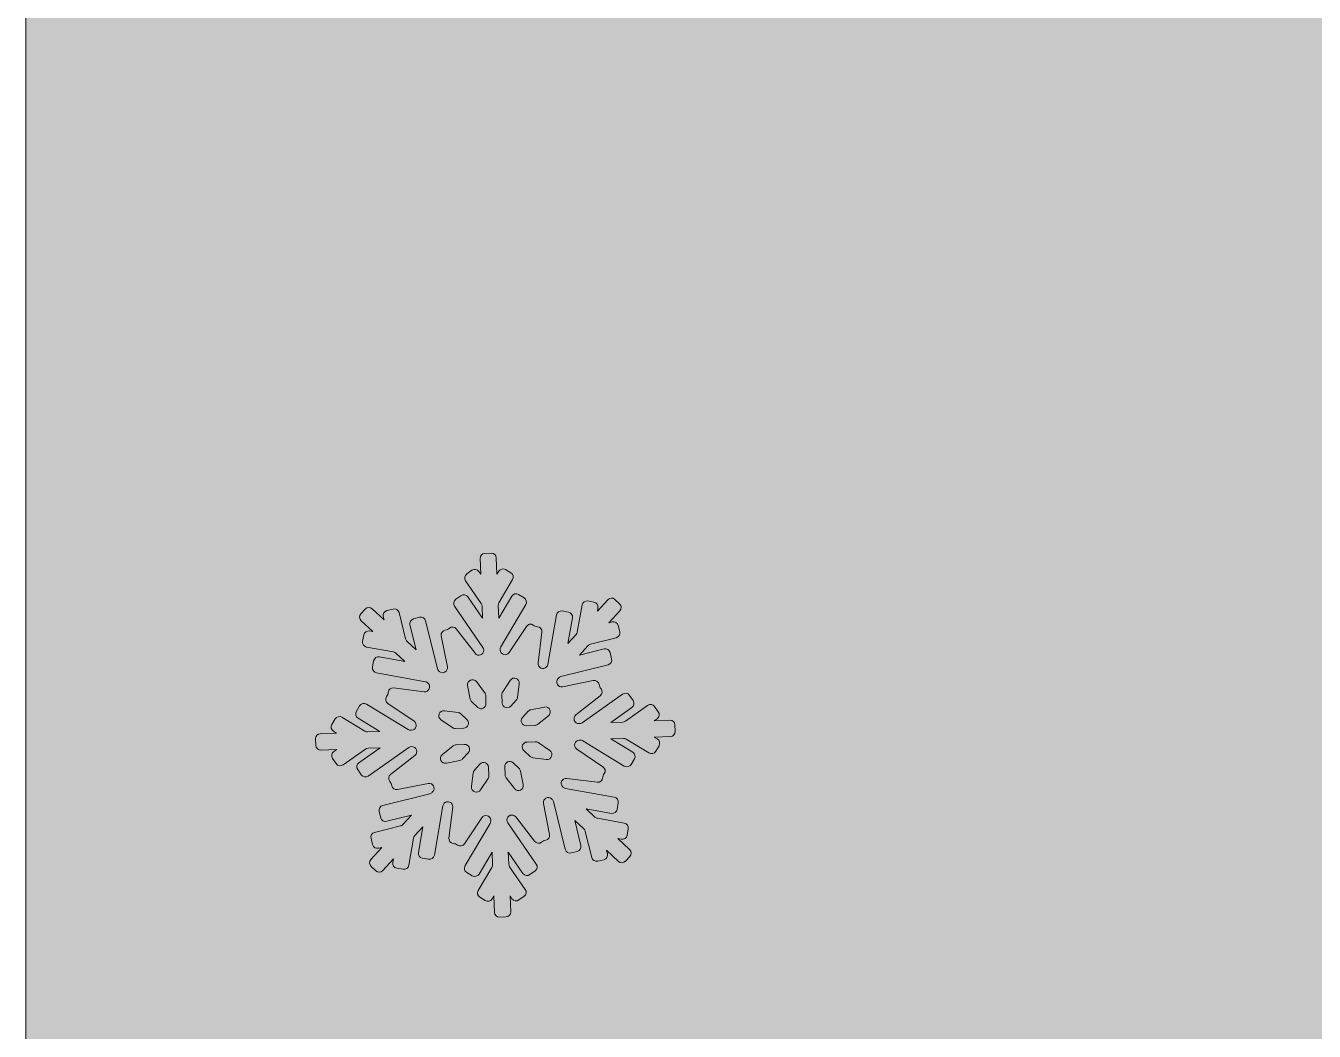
# Model space of a CAD drawing. Header units: millimetres. Extents: x 19 to 172, y -116 to -18.
# Drawn here: x 103.05 to 120.17, y -88.84 to -75.48 of the extents above; entities that cross this region are included whole.
import ezdxf

# ---------------------------------------------------------------- set-up
doc = ezdxf.new("R2010")
doc.units = ezdxf.units.MM
doc.header["$MEASUREMENT"] = 0
doc.layers.add('engraving', color=7, linetype='Continuous')
doc.layers.add('Layer 1', color=7, linetype='Continuous')

msp = doc.modelspace()

# ---------------------------------------------------------------- hatches: boundary and pattern name
at = {"layer": 'Layer 1'}
h = msp.add_hatch(color=2, dxfattribs=at)
h.dxf.hatch_style = 2
edge = h.paths.add_edge_path()
edge.add_spline(control_points=[(171.536, -51.744), (171.536, -51.744), (171.536, -30.396), (171.536, -30.396), (171.536, -30.396), (145.254, -30.396), (145.254, -30.396), (144.457, -29.628), (143.405, -29.124), (142.239, -29.035), (143.744, -27.92), (144.723, -26.137), (144.723, -24.12), (144.723, -20.74), (141.983, -17.999), (138.603, -17.999), (135.222, -17.999), (132.482, -20.74), (132.482, -24.12), (132.482, -26.137), (133.462, -27.92), (134.967, -29.035), (133.8, -29.124), (132.748, -29.628), (131.951, -30.396), (131.951, -30.396), (103.051, -30.396), (103.051, -30.396), (103.051, -30.396), (103.051, -115.545), (103.051, -115.545), (103.051, -115.545), (131.211, -115.545), (131.211, -115.545), (131.211, -115.545), (131.211, -87.872), (131.211, -87.872), (131.211, -87.872), (168.981, -87.872), (168.981, -87.872), (168.981, -87.872), (168.981, -66.463), (168.981, -66.463), (168.981, -66.463), (131.211, -66.463), (131.211, -66.463), (131.211, -66.463), (131.211, -51.744), (131.211, -51.744), (131.211, -51.744), (171.536, -51.744), (171.536, -51.744)], knot_values=[0, 0, 0, 0, 1, 1, 1, 2, 2, 2, 3, 3, 3, 4, 4, 4, 5, 5, 5, 6, 6, 6, 7, 7, 7, 8, 8, 8, 9, 9, 9, 10, 10, 10, 11, 11, 11, 12, 12, 12, 13, 13, 13, 14, 14, 14, 15, 15, 15, 16, 16, 16, 17, 17, 17, 17], degree=3, periodic=1)
edge = h.paths.add_edge_path()
edge.add_spline(control_points=[(134.795, -24.12), (134.795, -22.021), (136.503, -20.313), (138.603, -20.313), (140.702, -20.313), (142.41, -22.021), (142.41, -24.12), (142.41, -26.219), (140.702, -27.927), (138.603, -27.927), (136.503, -27.927), (134.795, -26.219), (134.795, -24.12)], knot_values=[0, 0, 0, 0, 1, 1, 1, 2, 2, 2, 3, 3, 3, 4, 4, 4, 4], degree=3, periodic=1)

# ---------------------------------------------------------------- linework, layer by layer
at = {"layer": 'engraving', "lineweight": 0}
for points, knots in [([(111.678, -84.767), (111.676, -84.731), (111.646, -84.703), (111.61, -84.705), (111.61, -84.705), (111.401, -84.713), (111.401, -84.713), (111.401, -84.713), (111.44, -84.685), (111.44, -84.685), (111.469, -84.665), (111.476, -84.624), (111.456, -84.594), (111.456, -84.594), (111.407, -84.524), (111.407, -84.524), (111.387, -84.494), (111.345, -84.487), (111.315, -84.508), (111.315, -84.508), (111.02, -84.717), (111.02, -84.717), (111.009, -84.724), (110.997, -84.728), (110.984, -84.729), (110.984, -84.729), (110.825, -84.735), (110.825, -84.735), (110.825, -84.735), (111.106, -84.536), (111.106, -84.536), (111.136, -84.515), (111.143, -84.475), (111.122, -84.445), (111.122, -84.445), (111.074, -84.375), (111.074, -84.375), (111.053, -84.345), (111.012, -84.338), (110.982, -84.359), (110.982, -84.359), (110.443, -84.739), (110.443, -84.739), (110.433, -84.746), (110.421, -84.751), (110.408, -84.751), (110.408, -84.751), (110.405, -84.751), (110.405, -84.751), (110.341, -84.754), (110.312, -84.673), (110.362, -84.634), (110.362, -84.634), (110.685, -84.38), (110.685, -84.38), (110.713, -84.357), (110.718, -84.317), (110.696, -84.288), (110.696, -84.288), (110.686, -84.275), (110.686, -84.275), (110.68, -84.267), (110.675, -84.257), (110.673, -84.247), (110.673, -84.247), (110.67, -84.231), (110.67, -84.231), (110.663, -84.195), (110.628, -84.172), (110.593, -84.179), (110.593, -84.179), (110.185, -84.261), (110.185, -84.261), (110.123, -84.273), (110.081, -84.199), (110.124, -84.152), (110.124, -84.152), (110.131, -84.145), (110.131, -84.145), (110.139, -84.135), (110.151, -84.128), (110.163, -84.125), (110.163, -84.125), (110.789, -83.968), (110.789, -83.968), (110.824, -83.959), (110.845, -83.924), (110.836, -83.889), (110.836, -83.889), (110.816, -83.806), (110.816, -83.806), (110.807, -83.77), (110.771, -83.749), (110.736, -83.758), (110.736, -83.758), (110.409, -83.84), (110.409, -83.84), (110.409, -83.84), (110.521, -83.716), (110.521, -83.716), (110.53, -83.707), (110.541, -83.7), (110.554, -83.697), (110.554, -83.697), (110.897, -83.611), (110.897, -83.611), (110.932, -83.602), (110.953, -83.567), (110.944, -83.531), (110.944, -83.531), (110.924, -83.448), (110.924, -83.448), (110.915, -83.413), (110.879, -83.392), (110.844, -83.4), (110.844, -83.4), (110.799, -83.412), (110.799, -83.412), (110.799, -83.412), (110.946, -83.251), (110.946, -83.251), (110.971, -83.224), (110.969, -83.183), (110.943, -83.159), (110.943, -83.159), (110.88, -83.1), (110.88, -83.1), (110.854, -83.075), (110.812, -83.077), (110.787, -83.104), (110.787, -83.104), (110.647, -83.258), (110.647, -83.258), (110.647, -83.258), (110.655, -83.212), (110.655, -83.212), (110.661, -83.176), (110.637, -83.142), (110.602, -83.136), (110.602, -83.136), (110.519, -83.121), (110.519, -83.121), (110.483, -83.115), (110.449, -83.139), (110.443, -83.174), (110.443, -83.174), (110.38, -83.535), (110.38, -83.535), (110.378, -83.548), (110.372, -83.559), (110.364, -83.568), (110.364, -83.568), (110.256, -83.686), (110.256, -83.686), (110.256, -83.686), (110.315, -83.345), (110.315, -83.345), (110.322, -83.309), (110.298, -83.276), (110.262, -83.269), (110.262, -83.269), (110.179, -83.254), (110.179, -83.254), (110.144, -83.248), (110.109, -83.272), (110.103, -83.307), (110.103, -83.307), (109.989, -83.964), (109.989, -83.964), (109.987, -83.976), (109.981, -83.987), (109.973, -83.996), (109.973, -83.996), (109.973, -83.997), (109.973, -83.997), (109.93, -84.044), (109.851, -84.008), (109.859, -83.944), (109.859, -83.944), (109.909, -83.536), (109.909, -83.536), (109.913, -83.5), (109.888, -83.467), (109.852, -83.463), (109.852, -83.463), (109.836, -83.461), (109.836, -83.461), (109.826, -83.459), (109.816, -83.456), (109.808, -83.45), (109.808, -83.45), (109.795, -83.441), (109.795, -83.441), (109.765, -83.421), (109.723, -83.429), (109.703, -83.459), (109.703, -83.459), (109.474, -83.806), (109.474, -83.806), (109.439, -83.859), (109.357, -83.836), (109.354, -83.772), (109.354, -83.772), (109.354, -83.765), (109.354, -83.765), (109.353, -83.752), (109.356, -83.74), (109.363, -83.729), (109.363, -83.729), (109.695, -83.169), (109.695, -83.169), (109.713, -83.138), (109.703, -83.098), (109.673, -83.079), (109.673, -83.079), (109.6, -83.035), (109.6, -83.035), (109.569, -83.016), (109.528, -83.026), (109.51, -83.058), (109.51, -83.058), (109.337, -83.349), (109.337, -83.349), (109.337, -83.349), (109.33, -83.182), (109.33, -83.182), (109.33, -83.169), (109.333, -83.156), (109.339, -83.145), (109.339, -83.145), (109.521, -82.838), (109.521, -82.838), (109.54, -82.807), (109.53, -82.767), (109.499, -82.749), (109.499, -82.749), (109.427, -82.705), (109.427, -82.705), (109.396, -82.686), (109.355, -82.696), (109.336, -82.727), (109.336, -82.727), (109.313, -82.766), (109.313, -82.766), (109.313, -82.766), (109.304, -82.548), (109.304, -82.548), (109.303, -82.512), (109.272, -82.484), (109.236, -82.485), (109.236, -82.485), (109.152, -82.489), (109.152, -82.489), (109.116, -82.49), (109.088, -82.521), (109.089, -82.557), (109.089, -82.557), (109.098, -82.767), (109.098, -82.767), (109.098, -82.767), (109.072, -82.73), (109.072, -82.73), (109.051, -82.7), (109.01, -82.692), (108.98, -82.713), (108.98, -82.713), (108.911, -82.762), (108.911, -82.762), (108.882, -82.783), (108.875, -82.824), (108.895, -82.853), (108.895, -82.853), (109.103, -83.154), (109.103, -83.154), (109.11, -83.165), (109.114, -83.177), (109.115, -83.189), (109.115, -83.189), (109.121, -83.35), (109.121, -83.35), (109.121, -83.35), (108.926, -83.067), (108.926, -83.067), (108.905, -83.037), (108.864, -83.03), (108.834, -83.051), (108.834, -83.051), (108.765, -83.099), (108.765, -83.099), (108.735, -83.12), (108.728, -83.161), (108.749, -83.19), (108.749, -83.19), (109.127, -83.738), (109.127, -83.738), (109.134, -83.748), (109.138, -83.76), (109.138, -83.772), (109.138, -83.772), (109.138, -83.773), (109.138, -83.773), (109.141, -83.837), (109.06, -83.867), (109.021, -83.816), (109.021, -83.816), (108.772, -83.493), (108.772, -83.493), (108.75, -83.464), (108.708, -83.459), (108.68, -83.482), (108.68, -83.482), (108.667, -83.491), (108.667, -83.491), (108.659, -83.498), (108.65, -83.502), (108.64, -83.504), (108.64, -83.504), (108.624, -83.507), (108.624, -83.507), (108.589, -83.514), (108.566, -83.549), (108.573, -83.584), (108.573, -83.584), (108.654, -83.996), (108.654, -83.996), (108.666, -84.058), (108.591, -84.1), (108.545, -84.056), (108.545, -84.056), (108.541, -84.053), (108.541, -84.053), (108.531, -84.044), (108.525, -84.033), (108.522, -84.02), (108.522, -84.02), (108.365, -83.386), (108.365, -83.386), (108.356, -83.351), (108.32, -83.329), (108.285, -83.338), (108.285, -83.338), (108.203, -83.359), (108.203, -83.359), (108.168, -83.367), (108.147, -83.403), (108.156, -83.438), (108.156, -83.438), (108.238, -83.769), (108.238, -83.769), (108.238, -83.769), (108.116, -83.656), (108.116, -83.656), (108.107, -83.647), (108.101, -83.636), (108.097, -83.624), (108.097, -83.624), (108.011, -83.276), (108.011, -83.276), (108.003, -83.24), (107.967, -83.219), (107.932, -83.228), (107.932, -83.228), (107.85, -83.248), (107.85, -83.248), (107.815, -83.257), (107.794, -83.293), (107.802, -83.328), (107.802, -83.328), (107.813, -83.373), (107.813, -83.373), (107.813, -83.373), (107.656, -83.225), (107.656, -83.225), (107.629, -83.2), (107.587, -83.202), (107.563, -83.229), (107.563, -83.229), (107.505, -83.292), (107.505, -83.292), (107.481, -83.318), (107.483, -83.359), (107.509, -83.384), (107.509, -83.384), (107.663, -83.528), (107.663, -83.528), (107.663, -83.528), (107.618, -83.52), (107.618, -83.52), (107.582, -83.513), (107.548, -83.537), (107.542, -83.573), (107.542, -83.573), (107.527, -83.658), (107.527, -83.658), (107.521, -83.693), (107.545, -83.727), (107.58, -83.733), (107.58, -83.733), (107.936, -83.798), (107.936, -83.798), (107.949, -83.8), (107.96, -83.806), (107.969, -83.814), (107.969, -83.814), (108.087, -83.925), (108.087, -83.925), (108.087, -83.925), (107.751, -83.864), (107.751, -83.864), (107.715, -83.857), (107.68, -83.881), (107.674, -83.917), (107.674, -83.917), (107.66, -84.001), (107.66, -84.001), (107.653, -84.037), (107.677, -84.071), (107.712, -84.077), (107.712, -84.077), (108.361, -84.194), (108.361, -84.194), (108.373, -84.197), (108.385, -84.202), (108.394, -84.211), (108.394, -84.211), (108.397, -84.214), (108.397, -84.214), (108.443, -84.257), (108.407, -84.335), (108.344, -84.327), (108.344, -84.327), (107.94, -84.276), (107.94, -84.276), (107.904, -84.271), (107.871, -84.297), (107.867, -84.333), (107.867, -84.333), (107.865, -84.349), (107.865, -84.349), (107.863, -84.359), (107.86, -84.369), (107.854, -84.378), (107.854, -84.378), (107.845, -84.392), (107.845, -84.392), (107.825, -84.422), (107.833, -84.462), (107.863, -84.482), (107.863, -84.482), (108.211, -84.718), (108.211, -84.718), (108.263, -84.753), (108.24, -84.835), (108.176, -84.838), (108.176, -84.838), (108.168, -84.838), (108.168, -84.838), (108.155, -84.838), (108.143, -84.835), (108.132, -84.828), (108.132, -84.828), (107.578, -84.492), (107.578, -84.492), (107.547, -84.472), (107.507, -84.483), (107.488, -84.514), (107.488, -84.514), (107.445, -84.587), (107.445, -84.587), (107.426, -84.618), (107.436, -84.658), (107.467, -84.677), (107.467, -84.677), (107.757, -84.854), (107.757, -84.854), (107.757, -84.854), (107.592, -84.86), (107.592, -84.86), (107.579, -84.861), (107.566, -84.858), (107.555, -84.851), (107.555, -84.851), (107.252, -84.666), (107.252, -84.666), (107.221, -84.647), (107.18, -84.657), (107.162, -84.689), (107.162, -84.689), (107.118, -84.762), (107.118, -84.762), (107.1, -84.793), (107.11, -84.833), (107.14, -84.851), (107.14, -84.851), (107.181, -84.876), (107.181, -84.876), (107.181, -84.876), (106.965, -84.885), (106.965, -84.885), (106.929, -84.886), (106.901, -84.917), (106.902, -84.953), (106.902, -84.953), (106.906, -85.038), (106.906, -85.038), (106.907, -85.075), (106.938, -85.103), (106.974, -85.101), (106.974, -85.101), (107.183, -85.093), (107.183, -85.093), (107.183, -85.093), (107.144, -85.121), (107.144, -85.121), (107.115, -85.141), (107.108, -85.182), (107.128, -85.212), (107.128, -85.212), (107.177, -85.282), (107.177, -85.282), (107.197, -85.312), (107.239, -85.319), (107.268, -85.298), (107.268, -85.298), (107.564, -85.089), (107.564, -85.089), (107.575, -85.082), (107.587, -85.078), (107.6, -85.077), (107.6, -85.077), (107.759, -85.071), (107.759, -85.071), (107.759, -85.071), (107.478, -85.27), (107.478, -85.27), (107.448, -85.29), (107.441, -85.331), (107.462, -85.361), (107.462, -85.361), (107.51, -85.431), (107.51, -85.431), (107.531, -85.461), (107.572, -85.468), (107.602, -85.447), (107.602, -85.447), (108.141, -85.067), (108.141, -85.067), (108.151, -85.059), (108.163, -85.055), (108.176, -85.055), (108.176, -85.055), (108.179, -85.055), (108.179, -85.055), (108.243, -85.052), (108.272, -85.132), (108.222, -85.172), (108.222, -85.172), (107.899, -85.426), (107.899, -85.426), (107.871, -85.448), (107.866, -85.489), (107.888, -85.518), (107.888, -85.518), (107.898, -85.531), (107.898, -85.531), (107.904, -85.539), (107.908, -85.549), (107.91, -85.558), (107.91, -85.558), (107.914, -85.575), (107.914, -85.575), (107.921, -85.611), (107.955, -85.634), (107.991, -85.627), (107.991, -85.627), (108.399, -85.545), (108.399, -85.545), (108.461, -85.533), (108.503, -85.607), (108.46, -85.654), (108.46, -85.654), (108.453, -85.661), (108.453, -85.661), (108.445, -85.671), (108.433, -85.678), (108.421, -85.681), (108.421, -85.681), (107.795, -85.838), (107.795, -85.838), (107.76, -85.846), (107.739, -85.882), (107.748, -85.917), (107.748, -85.917), (107.768, -86), (107.768, -86), (107.777, -86.036), (107.813, -86.057), (107.848, -86.048), (107.848, -86.048), (108.175, -85.966), (108.175, -85.966), (108.175, -85.966), (108.062, -86.09), (108.062, -86.09), (108.054, -86.099), (108.042, -86.106), (108.03, -86.109), (108.03, -86.109), (107.687, -86.195), (107.687, -86.195), (107.652, -86.204), (107.631, -86.239), (107.639, -86.274), (107.639, -86.274), (107.66, -86.358), (107.66, -86.358), (107.669, -86.393), (107.704, -86.414), (107.74, -86.406), (107.74, -86.406), (107.784, -86.394), (107.784, -86.394), (107.784, -86.394), (107.637, -86.555), (107.637, -86.555), (107.613, -86.582), (107.615, -86.623), (107.641, -86.647), (107.641, -86.647), (107.703, -86.705), (107.703, -86.705), (107.73, -86.73), (107.772, -86.729), (107.797, -86.702), (107.797, -86.702), (107.937, -86.548), (107.937, -86.548), (107.937, -86.548), (107.929, -86.594), (107.929, -86.594), (107.923, -86.63), (107.946, -86.663), (107.982, -86.67), (107.982, -86.67), (108.065, -86.685), (108.065, -86.685), (108.101, -86.691), (108.135, -86.667), (108.141, -86.631), (108.141, -86.631), (108.204, -86.271), (108.204, -86.271), (108.206, -86.258), (108.212, -86.247), (108.22, -86.238), (108.22, -86.238), (108.328, -86.12), (108.328, -86.12), (108.328, -86.12), (108.268, -86.461), (108.268, -86.461), (108.262, -86.496), (108.286, -86.53), (108.321, -86.537), (108.321, -86.537), (108.404, -86.552), (108.404, -86.552), (108.44, -86.558), (108.474, -86.534), (108.481, -86.498), (108.481, -86.498), (108.595, -85.842), (108.595, -85.842), (108.597, -85.83), (108.603, -85.819), (108.611, -85.809), (108.611, -85.809), (108.611, -85.809), (108.611, -85.809), (108.654, -85.762), (108.732, -85.798), (108.725, -85.862), (108.725, -85.862), (108.675, -86.27), (108.675, -86.27), (108.671, -86.306), (108.696, -86.339), (108.732, -86.343), (108.732, -86.343), (108.747, -86.345), (108.747, -86.345), (108.758, -86.347), (108.767, -86.35), (108.776, -86.356), (108.776, -86.356), (108.789, -86.365), (108.789, -86.365), (108.819, -86.385), (108.86, -86.377), (108.881, -86.347), (108.881, -86.347), (109.11, -86), (109.11, -86), (109.145, -85.947), (109.227, -85.97), (109.23, -86.034), (109.23, -86.034), (109.23, -86.041), (109.23, -86.041), (109.231, -86.054), (109.227, -86.066), (109.221, -86.077), (109.221, -86.077), (108.889, -86.637), (108.889, -86.637), (108.871, -86.668), (108.88, -86.708), (108.911, -86.727), (108.911, -86.727), (108.984, -86.771), (108.984, -86.771), (109.015, -86.79), (109.055, -86.779), (109.074, -86.748), (109.074, -86.748), (109.247, -86.457), (109.247, -86.457), (109.247, -86.457), (109.254, -86.624), (109.254, -86.624), (109.254, -86.637), (109.251, -86.649), (109.245, -86.66), (109.245, -86.66), (109.062, -86.968), (109.062, -86.968), (109.044, -86.999), (109.054, -87.039), (109.085, -87.057), (109.085, -87.057), (109.157, -87.101), (109.157, -87.101), (109.188, -87.12), (109.229, -87.11), (109.248, -87.079), (109.248, -87.079), (109.271, -87.04), (109.271, -87.04), (109.271, -87.04), (109.279, -87.258), (109.279, -87.258), (109.281, -87.294), (109.311, -87.322), (109.347, -87.321), (109.347, -87.321), (109.432, -87.317), (109.432, -87.317), (109.468, -87.316), (109.496, -87.285), (109.495, -87.249), (109.495, -87.249), (109.486, -87.039), (109.486, -87.039), (109.486, -87.039), (109.512, -87.076), (109.512, -87.076), (109.532, -87.106), (109.574, -87.113), (109.604, -87.092), (109.604, -87.092), (109.673, -87.044), (109.673, -87.044), (109.702, -87.023), (109.709, -86.982), (109.689, -86.953), (109.689, -86.953), (109.481, -86.652), (109.481, -86.652), (109.474, -86.641), (109.47, -86.629), (109.469, -86.617), (109.469, -86.617), (109.462, -86.456), (109.462, -86.456), (109.462, -86.456), (109.658, -86.739), (109.658, -86.739), (109.679, -86.769), (109.72, -86.776), (109.75, -86.755), (109.75, -86.755), (109.819, -86.706), (109.819, -86.706), (109.849, -86.686), (109.856, -86.645), (109.835, -86.616), (109.835, -86.616), (109.457, -86.068), (109.457, -86.068), (109.45, -86.058), (109.446, -86.046), (109.445, -86.034), (109.445, -86.034), (109.445, -86.033), (109.445, -86.033), (109.443, -85.969), (109.524, -85.939), (109.563, -85.99), (109.563, -85.99), (109.812, -86.313), (109.812, -86.313), (109.834, -86.342), (109.875, -86.347), (109.904, -86.324), (109.904, -86.324), (109.917, -86.315), (109.917, -86.315), (109.925, -86.308), (109.934, -86.304), (109.944, -86.302), (109.944, -86.302), (109.96, -86.299), (109.96, -86.299), (109.995, -86.292), (110.018, -86.257), (110.011, -86.222), (110.011, -86.222), (109.93, -85.81), (109.93, -85.81), (109.918, -85.748), (109.993, -85.706), (110.039, -85.749), (110.039, -85.749), (110.043, -85.753), (110.043, -85.753), (110.052, -85.762), (110.059, -85.773), (110.062, -85.785), (110.062, -85.785), (110.219, -86.42), (110.219, -86.42), (110.228, -86.455), (110.263, -86.477), (110.299, -86.468), (110.299, -86.468), (110.38, -86.447), (110.38, -86.447), (110.415, -86.438), (110.437, -86.403), (110.428, -86.368), (110.428, -86.368), (110.346, -86.036), (110.346, -86.036), (110.346, -86.036), (110.467, -86.15), (110.467, -86.15), (110.477, -86.159), (110.483, -86.17), (110.486, -86.182), (110.486, -86.182), (110.572, -86.53), (110.572, -86.53), (110.581, -86.565), (110.617, -86.587), (110.652, -86.578), (110.652, -86.578), (110.734, -86.558), (110.734, -86.558), (110.769, -86.549), (110.79, -86.513), (110.781, -86.478), (110.781, -86.478), (110.77, -86.433), (110.77, -86.433), (110.77, -86.433), (110.928, -86.58), (110.928, -86.58), (110.955, -86.605), (110.997, -86.604), (111.021, -86.577), (111.021, -86.577), (111.078, -86.514), (111.078, -86.514), (111.103, -86.488), (111.101, -86.446), (111.075, -86.422), (111.075, -86.422), (110.921, -86.278), (110.921, -86.278), (110.921, -86.278), (110.966, -86.286), (110.966, -86.286), (111.001, -86.292), (111.036, -86.269), (111.042, -86.233), (111.042, -86.233), (111.057, -86.148), (111.057, -86.148), (111.063, -86.113), (111.039, -86.079), (111.004, -86.072), (111.004, -86.072), (110.647, -86.008), (110.647, -86.008), (110.635, -86.006), (110.624, -86), (110.614, -85.991), (110.614, -85.991), (110.496, -85.881), (110.496, -85.881), (110.496, -85.881), (110.833, -85.942), (110.833, -85.942), (110.869, -85.949), (110.903, -85.925), (110.91, -85.889), (110.91, -85.889), (110.924, -85.804), (110.924, -85.804), (110.93, -85.769), (110.907, -85.735), (110.871, -85.729), (110.871, -85.729), (110.223, -85.611), (110.223, -85.611), (110.211, -85.609), (110.199, -85.603), (110.19, -85.595), (110.19, -85.595), (110.187, -85.592), (110.187, -85.592), (110.14, -85.548), (110.177, -85.471), (110.24, -85.479), (110.24, -85.479), (110.644, -85.53), (110.644, -85.53), (110.68, -85.535), (110.713, -85.509), (110.717, -85.473), (110.717, -85.473), (110.719, -85.457), (110.719, -85.457), (110.721, -85.446), (110.724, -85.437), (110.73, -85.428), (110.73, -85.428), (110.739, -85.414), (110.739, -85.414), (110.759, -85.384), (110.751, -85.344), (110.721, -85.324), (110.721, -85.324), (110.373, -85.088), (110.373, -85.088), (110.321, -85.053), (110.344, -84.971), (110.407, -84.968), (110.407, -84.968), (110.416, -84.968), (110.416, -84.968), (110.428, -84.967), (110.441, -84.971), (110.452, -84.977), (110.452, -84.977), (111.005, -85.314), (111.005, -85.314), (111.036, -85.333), (111.077, -85.323), (111.096, -85.292), (111.096, -85.292), (111.139, -85.219), (111.139, -85.219), (111.158, -85.188), (111.148, -85.148), (111.117, -85.129), (111.117, -85.129), (110.826, -84.952), (110.826, -84.952), (110.826, -84.952), (110.992, -84.946), (110.992, -84.946), (111.005, -84.945), (111.018, -84.948), (111.029, -84.955), (111.029, -84.955), (111.332, -85.14), (111.332, -85.14), (111.363, -85.159), (111.404, -85.149), (111.422, -85.117), (111.422, -85.117), (111.466, -85.044), (111.466, -85.044), (111.484, -85.013), (111.474, -84.973), (111.443, -84.954), (111.443, -84.954), (111.403, -84.93), (111.403, -84.93), (111.403, -84.93), (111.618, -84.921), (111.618, -84.921), (111.655, -84.92), (111.683, -84.889), (111.681, -84.853), (111.681, -84.853), (111.678, -84.767), (111.678, -84.767)], [0, 0, 0, 0, 1, 1, 1, 2, 2, 2, 3, 3, 3, 4, 4, 4, 5, 5, 5, 6, 6, 6, 7, 7, 7, 8, 8, 8, 9, 9, 9, 10, 10, 10, 11, 11, 11, 12, 12, 12, 13, 13, 13, 14, 14, 14, 15, 15, 15, 16, 16, 16, 17, 17, 17, 18, 18, 18, 19, 19, 19, 20, 20, 20, 21, 21, 21, 22, 22, 22, 23, 23, 23, 24, 24, 24, 25, 25, 25, 26, 26, 26, 27, 27, 27, 28, 28, 28, 29, 29, 29, 30, 30, 30, 31, 31, 31, 32, 32, 32, 33, 33, 33, 34, 34, 34, 35, 35, 35, 36, 36, 36, 37, 37, 37, 38, 38, 38, 39, 39, 39, 40, 40, 40, 41, 41, 41, 42, 42, 42, 43, 43, 43, 44, 44, 44, 45, 45, 45, 46, 46, 46, 47, 47, 47, 48, 48, 48, 49, 49, 49, 50, 50, 50, 51, 51, 51, 52, 52, 52, 53, 53, 53, 54, 54, 54, 55, 55, 55, 56, 56, 56, 57, 57, 57, 58, 58, 58, 59, 59, 59, 60, 60, 60, 61, 61, 61, 62, 62, 62, 63, 63, 63, 64, 64, 64, 65, 65, 65, 66, 66, 66, 67, 67, 67, 68, 68, 68, 69, 69, 69, 70, 70, 70, 71, 71, 71, 72, 72, 72, 73, 73, 73, 74, 74, 74, 75, 75, 75, 76, 76, 76, 77, 77, 77, 78, 78, 78, 79, 79, 79, 80, 80, 80, 81, 81, 81, 82, 82, 82, 83, 83, 83, 84, 84, 84, 85, 85, 85, 86, 86, 86, 87, 87, 87, 88, 88, 88, 89, 89, 89, 90, 90, 90, 91, 91, 91, 92, 92, 92, 93, 93, 93, 94, 94, 94, 95, 95, 95, 96, 96, 96, 97, 97, 97, 98, 98, 98, 99, 99, 99, 100, 100, 100, 101, 101, 101, 102, 102, 102, 103, 103, 103, 104, 104, 104, 105, 105, 105, 106, 106, 106, 107, 107, 107, 108, 108, 108, 109, 109, 109, 110, 110, 110, 111, 111, 111, 112, 112, 112, 113, 113, 113, 114, 114, 114, 115, 115, 115, 116, 116, 116, 117, 117, 117, 118, 118, 118, 119, 119, 119, 120, 120, 120, 121, 121, 121, 122, 122, 122, 123, 123, 123, 124, 124, 124, 125, 125, 125, 126, 126, 126, 127, 127, 127, 128, 128, 128, 129, 129, 129, 130, 130, 130, 131, 131, 131, 132, 132, 132, 133, 133, 133, 134, 134, 134, 135, 135, 135, 136, 136, 136, 137, 137, 137, 138, 138, 138, 139, 139, 139, 140, 140, 140, 141, 141, 141, 142, 142, 142, 143, 143, 143, 144, 144, 144, 145, 145, 145, 146, 146, 146, 147, 147, 147, 148, 148, 148, 149, 149, 149, 150, 150, 150, 151, 151, 151, 152, 152, 152, 153, 153, 153, 154, 154, 154, 155, 155, 155, 156, 156, 156, 157, 157, 157, 158, 158, 158, 159, 159, 159, 160, 160, 160, 161, 161, 161, 162, 162, 162, 163, 163, 163, 164, 164, 164, 165, 165, 165, 166, 166, 166, 167, 167, 167, 168, 168, 168, 169, 169, 169, 170, 170, 170, 171, 171, 171, 172, 172, 172, 173, 173, 173, 174, 174, 174, 175, 175, 175, 176, 176, 176, 177, 177, 177, 178, 178, 178, 179, 179, 179, 180, 180, 180, 181, 181, 181, 182, 182, 182, 183, 183, 183, 184, 184, 184, 185, 185, 185, 186, 186, 186, 187, 187, 187, 188, 188, 188, 189, 189, 189, 190, 190, 190, 191, 191, 191, 192, 192, 192, 193, 193, 193, 194, 194, 194, 195, 195, 195, 196, 196, 196, 197, 197, 197, 198, 198, 198, 199, 199, 199, 200, 200, 200, 201, 201, 201, 202, 202, 202, 203, 203, 203, 204, 204, 204, 205, 205, 205, 206, 206, 206, 207, 207, 207, 208, 208, 208, 209, 209, 209, 210, 210, 210, 211, 211, 211, 212, 212, 212, 213, 213, 213, 214, 214, 214, 215, 215, 215, 216, 216, 216, 217, 217, 217, 218, 218, 218, 219, 219, 219, 220, 220, 220, 221, 221, 221, 222, 222, 222, 223, 223, 223, 224, 224, 224, 225, 225, 225, 226, 226, 226, 227, 227, 227, 228, 228, 228, 229, 229, 229, 230, 230, 230, 231, 231, 231, 232, 232, 232, 233, 233, 233, 234, 234, 234, 235, 235, 235, 236, 236, 236, 237, 237, 237, 238, 238, 238, 239, 239, 239, 240, 240, 240, 241, 241, 241, 242, 242, 242, 243, 243, 243, 244, 244, 244, 245, 245, 245, 246, 246, 246, 247, 247, 247, 248, 248, 248, 249, 249, 249, 250, 250, 250, 251, 251, 251, 252, 252, 252, 253, 253, 253, 254, 254, 254, 255, 255, 255, 256, 256, 256, 257, 257, 257, 258, 258, 258, 259, 259, 259, 260, 260, 260, 261, 261, 261, 262, 262, 262, 263, 263, 263, 264, 264, 264, 265, 265, 265, 266, 266, 266, 267, 267, 267, 268, 268, 268, 269, 269, 269, 270, 270, 270, 271, 271, 271, 272, 272, 272, 273, 273, 273, 274, 274, 274, 275, 275, 275, 276, 276, 276, 277, 277, 277, 278, 278, 278, 279, 279, 279, 280, 280, 280, 281, 281, 281, 282, 282, 282, 283, 283, 283, 284, 284, 284, 285, 285, 285, 286, 286, 286, 287, 287, 287, 288, 288, 288, 289, 289, 289, 290, 290, 290, 291, 291, 291, 292, 292, 292, 293, 293, 293, 294, 294, 294, 295, 295, 295, 296, 296, 296, 297, 297, 297, 298, 298, 298, 299, 299, 299, 300, 300, 300, 301, 301, 301, 302, 302, 302, 303, 303, 303, 304, 304, 304, 305, 305, 305, 306, 306, 306, 307, 307, 307, 308, 308, 308, 309, 309, 309, 310, 310, 310, 311, 311, 311, 312, 312, 312, 313, 313, 313, 314, 314, 314, 315, 315, 315, 316, 316, 316, 317, 317, 317, 318, 318, 318, 319, 319, 319, 320, 320, 320, 321, 321, 321, 322, 322, 322, 323, 323, 323, 324, 324, 324, 325, 325, 325, 326, 326, 326, 327, 327, 327, 328, 328, 328, 329, 329, 329, 330, 330, 330, 331, 331, 331, 332, 332, 332, 333, 333, 333, 334, 334, 334, 335, 335, 335, 336, 336, 336, 336]), ([(109.039, -84.193), (109.039, -84.193), (109.149, -84.336), (109.149, -84.336), (109.157, -84.347), (109.162, -84.36), (109.163, -84.374), (109.163, -84.374), (109.167, -84.485), (109.167, -84.485), (109.17, -84.543), (109.1, -84.575), (109.057, -84.535), (109.057, -84.535), (108.978, -84.461), (108.978, -84.461), (108.968, -84.452), (108.961, -84.44), (108.958, -84.426), (108.958, -84.426), (108.923, -84.246), (108.923, -84.246), (108.909, -84.178), (108.997, -84.139), (109.039, -84.193)], [0, 0, 0, 0, 1, 1, 1, 2, 2, 2, 3, 3, 3, 4, 4, 4, 5, 5, 5, 6, 6, 6, 7, 7, 7, 8, 8, 8, 8]), ([(109.382, -84.477), (109.382, -84.477), (109.378, -84.366), (109.378, -84.366), (109.377, -84.352), (109.381, -84.339), (109.389, -84.327), (109.389, -84.327), (109.489, -84.176), (109.489, -84.176), (109.527, -84.118), (109.617, -84.151), (109.609, -84.22), (109.609, -84.22), (109.586, -84.402), (109.586, -84.402), (109.585, -84.415), (109.579, -84.428), (109.57, -84.438), (109.57, -84.438), (109.496, -84.518), (109.496, -84.518), (109.457, -84.562), (109.385, -84.535), (109.382, -84.477)], [0, 0, 0, 0, 1, 1, 1, 2, 2, 2, 3, 3, 3, 4, 4, 4, 5, 5, 5, 6, 6, 6, 7, 7, 7, 8, 8, 8, 8]), ([(108.723, -84.804), (108.723, -84.804), (108.569, -84.699), (108.569, -84.699), (108.512, -84.661), (108.545, -84.571), (108.614, -84.58), (108.614, -84.58), (108.795, -84.603), (108.795, -84.603), (108.808, -84.605), (108.821, -84.611), (108.831, -84.62), (108.831, -84.62), (108.914, -84.697), (108.914, -84.697), (108.956, -84.737), (108.93, -84.808), (108.871, -84.811), (108.871, -84.811), (108.762, -84.815), (108.762, -84.815), (108.748, -84.815), (108.734, -84.812), (108.723, -84.804)], [0, 0, 0, 0, 1, 1, 1, 2, 2, 2, 3, 3, 3, 4, 4, 4, 5, 5, 5, 6, 6, 6, 7, 7, 7, 8, 8, 8, 8]), ([(109.652, -84.669), (109.652, -84.669), (109.728, -84.586), (109.728, -84.586), (109.737, -84.576), (109.75, -84.568), (109.763, -84.566), (109.763, -84.566), (109.944, -84.53), (109.944, -84.53), (110.011, -84.516), (110.051, -84.603), (109.997, -84.646), (109.997, -84.646), (109.852, -84.76), (109.852, -84.76), (109.841, -84.769), (109.827, -84.774), (109.814, -84.774), (109.814, -84.774), (109.703, -84.778), (109.703, -84.778), (109.645, -84.781), (109.613, -84.712), (109.652, -84.669)], [0, 0, 0, 0, 1, 1, 1, 2, 2, 2, 3, 3, 3, 4, 4, 4, 5, 5, 5, 6, 6, 6, 7, 7, 7, 8, 8, 8, 8]), ([(108.932, -85.137), (108.932, -85.137), (108.856, -85.22), (108.856, -85.22), (108.847, -85.23), (108.834, -85.237), (108.82, -85.24), (108.82, -85.24), (108.64, -85.276), (108.64, -85.276), (108.573, -85.29), (108.533, -85.203), (108.587, -85.16), (108.587, -85.16), (108.732, -85.046), (108.732, -85.046), (108.743, -85.037), (108.756, -85.032), (108.77, -85.032), (108.77, -85.032), (108.881, -85.027), (108.881, -85.027), (108.939, -85.025), (108.971, -85.094), (108.932, -85.137)], [0, 0, 0, 0, 1, 1, 1, 2, 2, 2, 3, 3, 3, 4, 4, 4, 5, 5, 5, 6, 6, 6, 7, 7, 7, 8, 8, 8, 8]), ([(109.861, -85.002), (109.861, -85.002), (110.015, -85.107), (110.015, -85.107), (110.072, -85.145), (110.038, -85.235), (109.97, -85.226), (109.97, -85.226), (109.789, -85.203), (109.789, -85.203), (109.775, -85.201), (109.763, -85.195), (109.753, -85.186), (109.753, -85.186), (109.67, -85.109), (109.67, -85.109), (109.628, -85.069), (109.654, -84.997), (109.712, -84.995), (109.712, -84.995), (109.822, -84.991), (109.822, -84.991), (109.836, -84.99), (109.849, -84.994), (109.861, -85.002)], [0, 0, 0, 0, 1, 1, 1, 2, 2, 2, 3, 3, 3, 4, 4, 4, 5, 5, 5, 6, 6, 6, 7, 7, 7, 8, 8, 8, 8]), ([(109.201, -85.329), (109.201, -85.329), (109.206, -85.44), (109.206, -85.44), (109.206, -85.454), (109.203, -85.467), (109.195, -85.479), (109.195, -85.479), (109.095, -85.63), (109.095, -85.63), (109.057, -85.688), (108.967, -85.655), (108.975, -85.586), (108.975, -85.586), (108.997, -85.404), (108.997, -85.404), (108.999, -85.391), (109.005, -85.378), (109.014, -85.368), (109.014, -85.368), (109.087, -85.288), (109.087, -85.288), (109.127, -85.244), (109.199, -85.271), (109.201, -85.329)], [0, 0, 0, 0, 1, 1, 1, 2, 2, 2, 3, 3, 3, 4, 4, 4, 5, 5, 5, 6, 6, 6, 7, 7, 7, 8, 8, 8, 8]), ([(109.545, -85.612), (109.545, -85.612), (109.435, -85.47), (109.435, -85.47), (109.426, -85.459), (109.422, -85.446), (109.421, -85.432), (109.421, -85.432), (109.417, -85.321), (109.417, -85.321), (109.414, -85.263), (109.484, -85.231), (109.527, -85.271), (109.527, -85.271), (109.606, -85.345), (109.606, -85.345), (109.616, -85.354), (109.623, -85.366), (109.626, -85.38), (109.626, -85.38), (109.661, -85.56), (109.661, -85.56), (109.674, -85.628), (109.587, -85.667), (109.545, -85.612)], [0, 0, 0, 0, 1, 1, 1, 2, 2, 2, 3, 3, 3, 4, 4, 4, 5, 5, 5, 6, 6, 6, 7, 7, 7, 8, 8, 8, 8])]:
    msp.add_open_spline(points, degree=3, knots=knots, dxfattribs=at)
at = {"layer": 'Layer 1', "lineweight": 0}
msp.add_open_spline([(171.536, -51.744), (171.536, -51.744), (171.536, -30.396), (171.536, -30.396), (171.536, -30.396), (145.254, -30.396), (145.254, -30.396), (144.457, -29.628), (143.405, -29.124), (142.239, -29.035), (143.744, -27.92), (144.723, -26.137), (144.723, -24.12), (144.723, -20.74), (141.983, -17.999), (138.603, -17.999), (135.222, -17.999), (132.482, -20.74), (132.482, -24.12), (132.482, -26.137), (133.462, -27.92), (134.967, -29.035), (133.8, -29.124), (132.748, -29.628), (131.951, -30.396), (131.951, -30.396), (103.051, -30.396), (103.051, -30.396), (103.051, -30.396), (103.051, -115.545), (103.051, -115.545), (103.051, -115.545), (131.211, -115.545), (131.211, -115.545), (131.211, -115.545), (131.211, -87.872), (131.211, -87.872), (131.211, -87.872), (168.981, -87.872), (168.981, -87.872), (168.981, -87.872), (168.981, -66.463), (168.981, -66.463), (168.981, -66.463), (131.211, -66.463), (131.211, -66.463), (131.211, -66.463), (131.211, -51.744), (131.211, -51.744), (131.211, -51.744), (171.536, -51.744), (171.536, -51.744)], degree=3, knots=[0, 0, 0, 0, 1, 1, 1, 2, 2, 2, 3, 3, 3, 4, 4, 4, 5, 5, 5, 6, 6, 6, 7, 7, 7, 8, 8, 8, 9, 9, 9, 10, 10, 10, 11, 11, 11, 12, 12, 12, 13, 13, 13, 14, 14, 14, 15, 15, 15, 16, 16, 16, 17, 17, 17, 17], dxfattribs=at)

doc.saveas('drawing.dxf')
